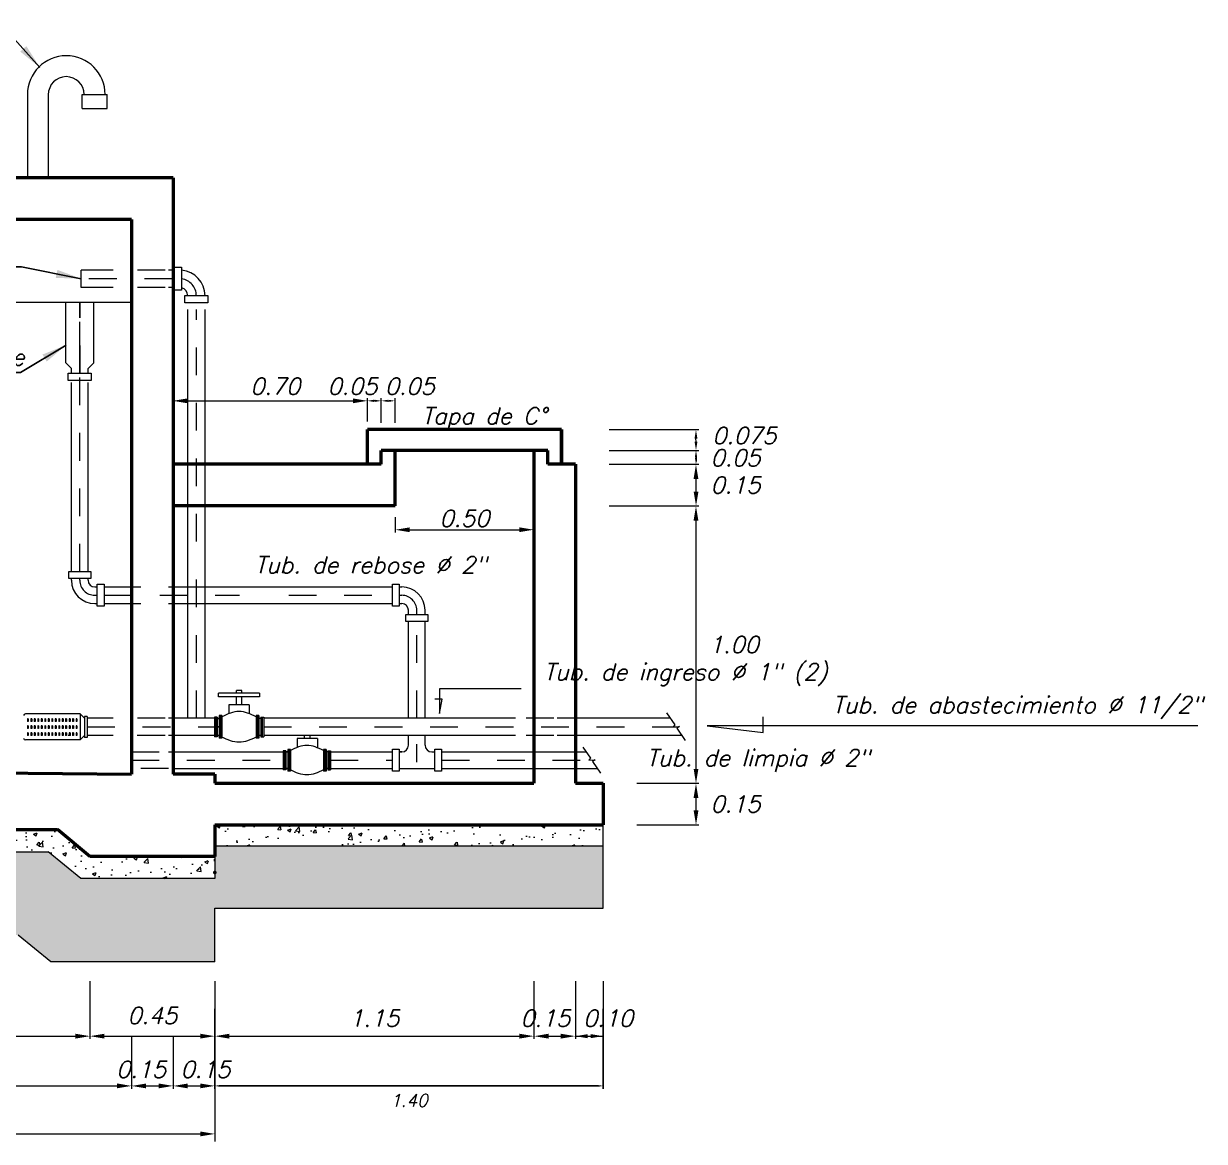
# Model space of a CAD drawing. Extents: x 3.4 to 20.4, y 155.9 to 178.3.
# Drawn here: x 15.383 to 19.638, y 174.15 to 178.18 of the extents above; entities that cross this region are included whole.
import ezdxf

# ---------------------------------------------------------------- set-up
doc = ezdxf.new("R2010")
doc.units = 0
doc.header["$LTSCALE"] = 0.005
doc.linetypes.add('TRAZO_Y_PUNTO', pattern=[25.4, 12.7, -6.35, 0, -6.35])
doc.linetypes.add('TRAZOS2', pattern=[9.525, 6.35, -3.175])
doc.layers.get('0').update_dxf_attribs({"color": 1, "linetype": 'CONTINUOUS', "lineweight": 20})
doc.layers.get('DEFPOINTS').update_dxf_attribs({"linetype": 'CONTINUOUS', "lineweight": 20})
for name, color, linetype, lineweight in [('CONTORNO', 5, 'CONTINUOUS', 20), ('FIERRO', 7, 'CONTINUOUS', 50), ('LAYER1', 9, 'CONTINUOUS', 20), ('MUROSCORTOS', 1, 'CONTINUOUS', 20), ('TEXTO', 5, 'CONTINUOUS', 25)]:
    doc.layers.add(name, color=color, linetype=linetype, lineweight=lineweight)
doc.styles.add('ROMAND', font='romand.shx', dxfattribs={"oblique": 15})
doc.styles.get("Standard").update_dxf_attribs({"font": 'romans.shx', "oblique": 15})
doc.dimstyles.get("Standard").update_dxf_attribs({"dimscale": 0, "dimtxt": 0.05, "dimasz": 0.05, "dimexe": 0.043, "dimexo": 0.062, "dimgap": 0.049, "dimtad": 2, "dimtih": 1, "dimtoh": 1, "dimzin": 0, "dimdsep": 46, "dimtxsty": 'Standard', "dimcen": 0.25, "dimclrd": 1, "dimclre": 1, "dimclrt": 7, "dimadec": 3, "dimazin": 0, "dimtfac": 1, "dimtmove": 0, "dimatfit": 3, "dimfxl": 1, "dimtolj": 1, "dimtzin": 0, "dimarcsym": 0})
doc.dimstyles.new('STANDARD$0', dxfattribs={"dimtxt": 0.04, "dimasz": 0.05, "dimexe": 0.05, "dimexo": 0.05, "dimgap": 0.03, "dimtad": 3, "dimzin": 1, "dimdsep": 46, "dimtxsty": 'ROMAND', "dimblk": 'OBLIQUE', "dimcen": 0.09, "dimclrd": 1, "dimclre": 1, "dimclrt": 1, "dimadec": 0, "dimazin": 0, "dimtfac": 1, "dimtix": 1, "dimtofl": 0, "dimtmove": 2, "dimatfit": 3, "dimfxl": 1, "dimtolj": 1, "dimtzin": 0, "dimarcsym": 0})
pattern_1 = [(50, (-2.2336, 17.94546), (0.12752927, -0.01115736), [0.013335, -0.146685]), (355, (-2.2336, 17.94546), (-0.02466998, 0.13373965), [0.010668, -0.117348]), (100.451, (-2.22298, 17.94453), (0.10285975, 0.12258168), [0.011333, -0.124663]), (46.1842, (-2.2336, 17.98102), (0.18975533, -0.02942963), [0.0200025, -0.2200275]), (96.6356, (-2.21779, 17.97857), (0.16618296, 0.17319789), [0.0169995, -0.1869945]), (351.184, (-2.2336, 17.98102), (0.16618322, 0.17319758), [0.016002, -0.176022]), (21, (-2.21582, 17.97213), (0.106130416, -0.07158586), [0.013335, -0.146685]), (326, (-2.21582, 17.97213), (0.04326142, 0.12893158), [0.010668, -0.117348]), (71.4514, (-2.20698, 17.96617), (0.14939154, 0.057346), [0.011333, -0.124663]), (37.5, (-2.233604, 17.945465), (0.002162022, 0.059188527), [0, -0.1159256, 0, -0.119126, 0, -0.1177925]), (7.5, (-2.233604, 17.945465), (0.046773764, 0.070126402), [0, -0.0679196, 0, -0.1132586, 0, -0.0448945]), (327.5, (-2.273253, 17.945465), (0.094913417, -0.004010121), [0, -0.04445, 0, -0.138684, 0, -0.184023]), (317.5, (-2.29103, 17.945465), (0.103690427, 0.017798544), [0, -0.057785, 0, -0.0921004, 0, -0.130683])]
pattern_2 = [(37.5, (-2.233604, 17.945465), (-0.001120022, 0.0342589266), [0, -0.0270256, 0, -0.030226, 0, -0.0288925]), (7.5, (-2.233604, 17.945465), (0.03146663, 0.050177757), [0, -0.0145796, 0, -0.0243586, 0, -0.0093345]), (327.5, (-2.255473, 17.945465), (0.055369466, 0.000100603), [0, -0.00889, 0, -0.032004, 0, -0.041783]), (317.5, (-2.255473, 17.945465), (0.053448952, 0.015605053), [0, -0.004445, 0, -0.0209804, 0, -0.024003])]

# ---------------------------------------------------------------- blocks, each defined once
blk = doc.blocks.new('*D8')
at = {"color": 1, "lineweight": -2, "transparency": 16777216}
for p, q in [((16.0716, 174.6273), (16.0716, 174.3399)), ((17.4716, 174.6273), (17.4716, 174.3399)), ((16.0916, 174.3499), (17.4516, 174.3499))]:
    blk.add_line(p, q, dxfattribs=at)
at = {"color": 1, "transparency": 16777216}
for points in [[(16.0916, 174.3532), (16.0916, 174.3465), (16.0716, 174.3499)], [(17.4516, 174.3532), (17.4516, 174.3465), (17.4716, 174.3499)]]:
    blk.add_solid(points, dxfattribs=at)
at = {"layer": 'DEFPOINTS', "color": 0, "transparency": 16777216}
for p in [(16.0716, 174.7273), (17.4716, 174.7273), (17.4716, 174.3499)]:
    blk.add_point(p, dxfattribs=at)
at = {"color": 7, "transparency": 16777216, "insert": (16.7716, 174.2974), "char_height": 0.045, "attachment_point": 5}
blk.add_mtext('\\A1;1.40', dxfattribs=at)

msp = doc.modelspace()

# ---------------------------------------------------------------- hatches: boundary and pattern name
at = {"layer": 'LAYER1'}
h = msp.add_hatch(dxfattribs=at)
h.set_pattern_fill('AR-CONC', color=256, scale=0.0007, style=0)
h.set_pattern_definition(pattern_1)
h.paths.add_polyline_path([(16.0716, 175.2908), (16.0716, 175.2158), (17.4716, 175.2158), (17.4716, 175.2908)])
h = msp.add_hatch(dxfattribs=at)
h.set_pattern_fill('AR-CONC', color=256, scale=0.0007, style=0)
h.set_pattern_definition(pattern_1)
h.paths.add_polyline_path([(14.5466, 175.1939), (14.5466, 175.2739), (15.5047, 175.2739), (15.6216, 175.1771), (16.0716, 175.1771), (16.0716, 175.0971), (15.5885, 175.0971), (15.4716, 175.1939)])
h = msp.add_hatch(dxfattribs=at)
h.set_pattern_fill('AR-SAND', color=256, scale=0.0007, style=0)
h.set_pattern_definition(pattern_2)
h.paths.add_polyline_path([(14.5466, 174.8939), (14.5466, 175.1939), (15.4716, 175.1939), (15.5885, 175.0971), (16.0716, 175.0971), (16.0716, 174.9908), (16.0716, 174.7971), (15.4803, 174.7971), (15.3634, 174.8939)])
h = msp.add_hatch(dxfattribs=at)
h.set_pattern_fill('AR-SAND', color=256, scale=0.0007, style=0)
h.set_pattern_definition(pattern_2)
h.paths.add_polyline_path([(16.0716, 175.1771), (16.0716, 175.0971), (16.0716, 174.9908), (17.4716, 174.9908), (17.4716, 175.2158), (16.0716, 175.2158)])

# ---------------------------------------------------------------- linework, layer by layer
at = {"color": 1, "lineweight": 5}
for points in [[(15.9736, 176.811), (15.9736, 176.8284), (15.9216, 176.8197)], [(16.5696, 176.8284), (16.5696, 176.811), (16.6216, 176.8197)], [(16.7742, 176.3461), (16.7742, 176.3634), (16.7222, 176.3548)], [(17.169, 176.3636), (17.169, 176.3463), (17.221, 176.355)], [(17.8147, 175.4928), (17.7974, 175.4928), (17.806, 175.4408)], [(17.7972, 175.388), (17.8146, 175.388), (17.8059, 175.44)], [(17.8147, 175.3428), (17.7974, 175.3428), (17.806, 175.2908)], [(15.5696, 174.5379), (15.5696, 174.5205), (15.6216, 174.5292)], [(15.6742, 174.5204), (15.6742, 174.5378), (15.6222, 174.5291)], [(16.0196, 174.5379), (16.0196, 174.5205), (16.0716, 174.5292)], [(16.1244, 174.5204), (16.1244, 174.5378), (16.0724, 174.5291)], [(17.1696, 174.5379), (17.1696, 174.5205), (17.2216, 174.5292)], [(17.2744, 174.5204), (17.2744, 174.5378), (17.2224, 174.5291)], [(17.3186, 174.5379), (17.3186, 174.5205), (17.3706, 174.5292)], [(17.4155, 174.5218), (17.4155, 174.5364), (17.3715, 174.5291)], [(17.4263, 174.5365), (17.4263, 174.5219), (17.4703, 174.5292)], [(15.7196, 174.3586), (15.7196, 174.3413), (15.7716, 174.3499)], [(15.8244, 174.3411), (15.8244, 174.3584), (15.7724, 174.3497)], [(15.8696, 174.3586), (15.8696, 174.3412), (15.9216, 174.3499)], [(15.9742, 174.3411), (15.9742, 174.3584), (15.9222, 174.3498)], [(16.0196, 174.3585), (16.0196, 174.3412), (16.0716, 174.3499)], [(16.0196, 174.1854), (16.0196, 174.1681), (16.0716, 174.1768)]]:
    msp.add_solid(points, dxfattribs=at)
at = {"layer": 'CONTORNO'}
for p, q in [((15.3966, 177.9239), (15.3966, 177.6239)), ((15.4716, 177.9234), (15.4716, 177.6239)), ((15.5939, 177.9239), (15.6843, 177.9239)), ((15.5939, 177.8739), (15.5939, 177.9239)), ((15.6843, 177.8739), (15.6843, 177.9239)), ((15.5939, 177.8739), (15.6843, 177.8739)), ((17.1757, 175.7814), (16.8815, 175.7814)), ((16.8815, 175.7814), (16.8815, 175.6929)), ((16.8909, 175.7439), (16.8643, 175.7439)), ((16.8815, 175.6929), (16.8909, 175.7439)), ((18.048, 175.6245), (18.048, 175.6805)), ((17.7336, 175.6448), (17.7341, 175.644)), ((19.6141, 175.6475), (17.8461, 175.6475)), ((17.8461, 175.6475), (18.048, 175.6245)), ((15.7716, 175.4739), (13.3216, 175.4739)), ((17.4716, 175.2158), (17.4716, 175.2908)), ((14.5466, 175.1939), (15.4716, 175.1939)), ((15.5885, 175.0971), (15.4716, 175.1939)), ((16.0716, 175.2158), (17.4716, 175.2158)), ((16.0716, 175.1771), (16.0716, 175.0971)), ((16.0716, 175.0971), (15.5885, 175.0971))]:
    msp.add_line(p, q, dxfattribs=at)
at = {"layer": 'CONTORNO', "color": 1}
for p, q in [((15.7053, 177.2912), (15.5899, 177.2912)), ((15.5899, 177.2287), (15.5899, 177.2912)), ((15.9183, 177.2912), (15.9053, 177.2912)), ((15.7053, 177.2287), (15.5899, 177.2287)), ((15.9183, 177.2287), (15.9053, 177.2287)), ((15.5353, 176.9561), (15.5353, 177.1739)), ((15.6353, 176.9561), (15.6353, 177.1739)), ((15.9741, 176.2373), (15.9741, 177.1489)), ((16.0366, 176.2373), (16.0366, 177.1489)), ((15.5553, 176.9361), (15.5353, 176.9561)), ((15.6153, 176.9361), (15.6353, 176.9561)), ((15.5553, 176.9194), (15.5553, 176.9361)), ((15.6153, 176.9194), (15.6153, 176.9361)), ((15.5553, 176.2039), (15.5553, 176.8861)), ((15.6153, 176.2039), (15.6153, 176.8861)), ((15.9741, 175.6754), (15.9741, 176.2373)), ((16.0366, 175.6754), (16.0366, 176.2373)), ((15.5553, 176.1726), (15.5553, 176.1791)), ((15.6153, 176.1726), (15.6153, 176.1791)), ((15.6393, 176.1486), (15.6484, 176.1486)), ((15.6733, 176.1486), (15.7053, 176.1486)), ((15.9053, 176.1486), (16.7116, 176.1486)), ((16.7365, 176.1486), (16.7456, 176.1486)), ((16.7365, 176.1486), (16.7456, 176.1486)), ((15.6393, 176.0886), (15.6484, 176.0886)), ((15.6733, 176.0886), (15.7053, 176.0886)), ((15.9053, 176.0886), (16.7116, 176.0886)), ((16.7365, 176.0886), (16.7456, 176.0886)), ((16.7365, 176.0886), (16.7456, 176.0886)), ((16.7696, 176.049), (16.7696, 176.0646)), ((16.8296, 176.049), (16.8296, 176.0646)), ((16.7696, 175.6754), (16.7696, 176.0241)), ((16.8296, 175.6754), (16.8296, 176.0241)), ((15.9053, 175.554), (16.3185, 175.554)), ((16.4888, 175.554), (16.7116, 175.554)), ((16.7456, 175.554), (16.7365, 175.554)), ((16.7365, 175.554), (16.7456, 175.554)), ((16.8536, 175.554), (16.8643, 175.554)), ((16.8891, 175.554), (17.4094, 175.554)), ((15.9216, 175.494), (16.3185, 175.494)), ((16.4888, 175.494), (16.7116, 175.494)), ((16.7365, 175.494), (16.8421, 175.494)), ((16.7365, 175.494), (16.7748, 175.494)), ((16.8891, 175.494), (17.4505, 175.494))]:
    msp.add_line(p, q, dxfattribs=at)
at = {"layer": 'CONTORNO', "color": 1, "linetype": 'TRAZOS2'}
for p, q in [((15.893, 177.2912), (15.7198, 177.2912)), ((15.893, 177.2287), (15.7221, 177.2287)), ((15.7053, 176.1486), (15.9053, 176.1486)), ((15.7053, 176.0886), (15.9053, 176.0886)), ((15.8935, 175.6754), (15.7225, 175.6754)), ((17.2938, 175.6754), (17.1714, 175.6754)), ((15.8924, 175.6127), (15.719, 175.6127)), ((17.2938, 175.6127), (17.1714, 175.6127)), ((15.7716, 175.554), (15.9053, 175.554)), ((15.9053, 175.494), (15.7716, 175.494)), ((16.8421, 175.494), (16.8643, 175.494))]:
    msp.add_line(p, q, dxfattribs=at)
at = {"layer": 'CONTORNO', "color": 4, "lineweight": 5}
msp.add_line((15.7716, 177.1739), (13.3216, 177.1739), dxfattribs=at)
at = {"layer": 'CONTORNO', "color": 6}
for p, q in [((17.4716, 174.9908), (17.4716, 175.2158)), ((16.0716, 174.9908), (17.4716, 174.9908)), ((16.0716, 174.7971), (16.0716, 174.9908)), ((15.4803, 174.7971), (15.3634, 174.8939)), ((16.0716, 174.7971), (15.4803, 174.7971))]:
    msp.add_line(p, q, dxfattribs=at)
at = {"layer": 'CONTORNO', "color": 1}
for points in [[(15.9262, 177.3015), (15.9522, 177.3015), (15.9522, 177.2185), (15.9262, 177.2185)], [(15.9638, 177.1729), (15.9638, 177.1989), (16.0468, 177.1989), (16.0468, 177.1729)], [(15.5438, 176.8934), (15.5438, 176.9194), (15.6268, 176.9194), (15.6268, 176.8934)], [(15.5457, 176.1791), (15.5457, 176.2039), (15.625, 176.2039), (15.625, 176.1791)], [(15.6484, 176.1583), (15.6733, 176.1583), (15.6733, 176.079), (15.6484, 176.079)], [(16.7116, 176.1583), (16.7365, 176.1583), (16.7365, 176.079), (16.7116, 176.079)], [(16.76, 176.0241), (16.76, 176.049), (16.8393, 176.049), (16.8393, 176.0241)], [(16.7116, 175.5637), (16.7365, 175.5637), (16.7365, 175.4844), (16.7116, 175.4844)], [(16.8643, 175.5637), (16.8891, 175.5637), (16.8891, 175.4844), (16.8643, 175.4844)]]:
    msp.add_lwpolyline(points, close=True, dxfattribs=at)
at = {"layer": 'CONTORNO'}
for centre, radius, start in [((15.5366, 177.9239), 0.14, 0), ((15.5366, 177.9234), 0.065, 0.5065)]:
    msp.add_arc(centre, radius, start, 180, dxfattribs=at)
at = {"layer": 'CONTORNO', "color": 1}
for centre, radius, start, end in [((15.9441, 177.1987), 0.0925, 360, 84.9641), ((15.9441, 177.1987), 0.03, 360, 74.2967), ((15.6393, 176.1726), 0.084, 180, 270), ((15.6393, 176.1726), 0.024, 180, 270), ((16.7456, 176.0646), 0.084, 0, 90), ((16.7456, 176.0646), 0.024, 360, 90), ((16.7456, 175.578), 0.024, 270, 0), ((16.8536, 175.578), 0.024, 180, 270)]:
    msp.add_arc(centre, radius, start, end, dxfattribs=at)
at = {"layer": 'FIERRO'}
for p, q in [((15.9216, 177.6239), (13.1716, 177.6239)), ((15.9216, 177.6239), (15.9216, 175.4739)), ((15.7716, 177.4739), (13.3216, 177.4739)), ((15.7716, 177.4739), (15.7716, 175.4739)), ((16.6216, 176.5908), (16.6216, 176.7158)), ((17.3216, 176.7158), (16.6216, 176.7158)), ((17.3216, 176.7158), (17.3216, 176.5908)), ((17.3216, 176.5908), (17.3216, 176.7158)), ((16.7216, 176.6408), (16.6716, 176.6408)), ((16.6716, 176.5908), (16.6716, 176.6408)), ((17.2716, 176.6408), (16.6716, 176.6408)), ((16.7216, 176.4408), (16.7216, 176.6408)), ((17.2216, 176.6408), (17.2216, 175.4408)), ((17.2716, 176.6408), (17.2216, 176.6408)), ((17.2716, 176.5908), (17.2716, 176.6408)), ((16.6716, 176.5908), (15.9216, 176.5908)), ((17.3716, 176.5908), (17.2716, 176.5908)), ((17.3716, 176.5908), (17.3716, 175.4408)), ((16.7216, 176.4408), (15.9216, 176.4408)), ((13.3216, 175.4988), (15.7716, 175.4739)), ((16.0716, 175.4739), (15.9216, 175.4739)), ((16.0716, 175.4739), (15.9216, 175.4739)), ((16.0716, 175.4739), (16.0716, 175.4408)), ((16.0716, 175.4739), (16.0716, 175.4408)), ((16.0716, 175.4408), (17.2216, 175.4408)), ((17.3716, 175.4408), (17.4716, 175.4408)), ((17.4716, 175.4408), (17.4716, 175.2908)), ((16.0716, 175.2908), (16.0716, 175.2158)), ((16.0716, 175.2908), (17.4716, 175.2908)), ((14.5466, 175.2739), (15.5047, 175.2739)), ((15.6216, 175.1771), (15.5047, 175.2739)), ((16.0716, 175.2158), (16.0716, 175.1771)), ((16.0716, 175.1771), (15.6216, 175.1771))]:
    msp.add_line(p, q, dxfattribs=at)
at = {"layer": 'FIERRO', "color": 1, "lineweight": 5}
for p, q in [((15.9216, 176.696), (15.9216, 176.8297)), ((15.9416, 176.8197), (16.6016, 176.8197)), ((16.6216, 176.7457), (16.6216, 176.8297)), ((16.6516, 176.8197), (16.6453, 176.8197)), ((16.6716, 176.7408), (16.6716, 176.8297)), ((16.6716, 176.7466), (16.6716, 176.8297)), ((16.6953, 176.8197), (16.6979, 176.8197)), ((16.7216, 176.7408), (16.7216, 176.8297)), ((17.4933, 176.7158), (17.816, 176.7158)), ((17.806, 176.6729), (17.8059, 176.6829)), ((17.4933, 176.6408), (17.816, 176.6408)), ((17.4933, 176.6408), (17.816, 176.6408)), ((17.8059, 176.6146), (17.806, 176.6169)), ((17.806, 176.6208), (17.806, 176.6008)), ((17.4933, 176.5908), (17.816, 176.5908)), ((17.4933, 176.5908), (17.816, 176.5908)), ((17.8059, 176.5708), (17.8059, 176.5508)), ((17.806, 176.5708), (17.806, 176.5508)), ((17.806, 176.4608), (17.806, 176.5708)), ((17.4933, 176.4408), (17.816, 176.4408)), ((17.4933, 176.4408), (17.816, 176.4408)), ((16.7216, 176.4006), (16.7216, 176.3449)), ((17.2216, 176.4006), (17.2216, 176.3449)), ((17.8059, 176.4208), (17.8059, 176.4008)), ((17.806, 175.4608), (17.806, 176.4208)), ((16.7416, 176.3549), (17.2016, 176.3549)), ((17.5933, 175.4408), (17.816, 175.4408)), ((17.5933, 175.4408), (17.816, 175.4408)), ((17.8059, 175.4208), (17.8059, 175.4008)), ((17.806, 175.3108), (17.806, 175.4208)), ((17.5933, 175.2908), (17.816, 175.2908)), ((15.6216, 174.7273), (15.6216, 174.5192)), ((15.6216, 174.7273), (15.6216, 174.5192)), ((16.0716, 174.7273), (16.0716, 174.1498)), ((17.2216, 174.7273), (17.2216, 174.5192)), ((17.3716, 174.7273), (17.3716, 174.5192)), ((17.4716, 174.7273), (17.4716, 174.5192)), ((13.2916, 174.5292), (15.6016, 174.5292)), ((15.6416, 174.5292), (16.0516, 174.5292)), ((15.7716, 174.5292), (15.7716, 174.3399)), ((15.9216, 174.5292), (15.9216, 174.3399)), ((16.0916, 174.5292), (17.1816, 174.5292)), ((17.2622, 174.5291), (17.3316, 174.5292)), ((17.3516, 174.5292), (17.3316, 174.5292)), ((17.3716, 174.5292), (17.4716, 174.5292)), ((13.1416, 174.3499), (15.7516, 174.3499)), ((15.7916, 174.3499), (15.9016, 174.3499)), ((15.9416, 174.3499), (16.0516, 174.3499)), ((13.0416, 174.1768), (16.0316, 174.1768))]:
    msp.add_line(p, q, dxfattribs=at)
at = {"layer": 'FIERRO', "lineweight": 5}
for p, q in [((17.6992, 175.6951), (17.7291, 175.6513)), ((17.7291, 175.6513), (17.7242, 175.644)), ((17.7242, 175.644), (17.7462, 175.6458)), ((17.7462, 175.6458), (17.7371, 175.6396)), ((17.7371, 175.6396), (17.7674, 175.5954)), ((17.3981, 175.5706), (17.4252, 175.531)), ((17.4252, 175.531), (17.4203, 175.5237)), ((17.4203, 175.5237), (17.4422, 175.5254)), ((17.4422, 175.5254), (17.4332, 175.5193)), ((17.4332, 175.5193), (17.4618, 175.4775))]:
    msp.add_line(p, q, dxfattribs=at)
at = {"layer": 'FIERRO'}
msp.add_point((16.0718, 175.1193), dxfattribs=at)
at = {"layer": 'FIERRO', "color": 1, "lineweight": 5}
for points in [[(16.6453, 176.8236), (16.6453, 176.8157), (16.6216, 176.8197)], [(16.6479, 176.8157), (16.6479, 176.8236), (16.6716, 176.8197)], [(16.6953, 176.8236), (16.6953, 176.8157), (16.6716, 176.8197)], [(16.6979, 176.8157), (16.6979, 176.8236), (16.7216, 176.8197)], [(17.8112, 176.6829), (17.8006, 176.6829), (17.8059, 176.7149)], [(17.8006, 176.6729), (17.8113, 176.6729), (17.806, 176.6409)], [(17.81, 176.6169), (17.802, 176.6169), (17.806, 176.6409)], [(17.8019, 176.6146), (17.8099, 176.6146), (17.8059, 176.5906)], [(17.7973, 176.5382), (17.8146, 176.5382), (17.8059, 176.5902)], [(17.8148, 176.4928), (17.7975, 176.4928), (17.8061, 176.4408)], [(17.7972, 176.388), (17.8146, 176.388), (17.8059, 176.44)]]:
    msp.add_solid(points, dxfattribs=at)
at = {"layer": 'MUROSCORTOS'}
for p, q in [((16.2328, 175.7652), (16.0856, 175.7652)), ((16.0856, 175.752), (16.0856, 175.7652)), ((16.2328, 175.752), (16.0856, 175.752)), ((16.169, 175.7754), (16.1494, 175.7754)), ((16.1494, 175.7652), (16.1494, 175.7754)), ((16.1494, 175.724), (16.1494, 175.752)), ((16.169, 175.7652), (16.169, 175.7754)), ((16.169, 175.724), (16.169, 175.752)), ((16.2328, 175.7652), (16.2328, 175.752)), ((16.1592, 175.724), (16.1224, 175.724)), ((16.1224, 175.724), (16.1224, 175.6918)), ((16.196, 175.724), (16.1592, 175.724)), ((16.196, 175.724), (16.196, 175.6918)), ((15.5867, 175.6911), (15.3891, 175.6911)), ((15.3962, 175.6734), (15.3962, 175.664)), ((15.3994, 175.6734), (15.3962, 175.6734)), ((15.3994, 175.664), (15.3962, 175.664)), ((15.3994, 175.6734), (15.3994, 175.664)), ((15.4088, 175.6734), (15.4088, 175.664)), ((15.4119, 175.6734), (15.4088, 175.6734)), ((15.4119, 175.664), (15.4088, 175.664)), ((15.4119, 175.6734), (15.4119, 175.664)), ((15.4213, 175.6734), (15.4213, 175.664)), ((15.4245, 175.6734), (15.4213, 175.6734)), ((15.4245, 175.664), (15.4213, 175.664)), ((15.4245, 175.6734), (15.4245, 175.664)), ((15.4339, 175.6734), (15.4339, 175.664)), ((15.437, 175.6734), (15.4339, 175.6734)), ((15.437, 175.664), (15.4339, 175.664)), ((15.437, 175.6734), (15.437, 175.664)), ((15.4464, 175.6734), (15.4464, 175.664)), ((15.4496, 175.6734), (15.4464, 175.6734)), ((15.4496, 175.664), (15.4464, 175.664)), ((15.4496, 175.6734), (15.4496, 175.664)), ((15.459, 175.6734), (15.459, 175.664)), ((15.4621, 175.6734), (15.459, 175.6734)), ((15.4621, 175.664), (15.459, 175.664)), ((15.4621, 175.6734), (15.4621, 175.664)), ((15.4715, 175.6734), (15.4715, 175.664)), ((15.4747, 175.6734), (15.4715, 175.6734)), ((15.4747, 175.664), (15.4715, 175.664)), ((15.4747, 175.6734), (15.4747, 175.664)), ((15.4841, 175.6734), (15.4841, 175.664)), ((15.4872, 175.6734), (15.4841, 175.6734)), ((15.4872, 175.664), (15.4841, 175.664)), ((15.4872, 175.6734), (15.4872, 175.664)), ((15.4966, 175.6734), (15.4966, 175.664)), ((15.4998, 175.6734), (15.4966, 175.6734)), ((15.4998, 175.664), (15.4966, 175.664)), ((15.4998, 175.6734), (15.4998, 175.664)), ((15.5092, 175.6734), (15.5092, 175.664)), ((15.5123, 175.6734), (15.5092, 175.6734)), ((15.5123, 175.664), (15.5092, 175.664)), ((15.5123, 175.6734), (15.5123, 175.664)), ((15.5217, 175.6734), (15.5217, 175.664)), ((15.5249, 175.6734), (15.5217, 175.6734)), ((15.5249, 175.664), (15.5217, 175.664)), ((15.5249, 175.6734), (15.5249, 175.664)), ((15.5343, 175.6734), (15.5343, 175.664)), ((15.5374, 175.6734), (15.5343, 175.6734)), ((15.5374, 175.664), (15.5343, 175.664)), ((15.5374, 175.6734), (15.5374, 175.664)), ((15.5468, 175.6734), (15.5468, 175.664)), ((15.55, 175.6734), (15.5468, 175.6734)), ((15.55, 175.664), (15.5468, 175.664)), ((15.55, 175.6734), (15.55, 175.664)), ((15.5594, 175.6734), (15.5594, 175.664)), ((15.5625, 175.6734), (15.5594, 175.6734)), ((15.5625, 175.664), (15.5594, 175.664)), ((15.5625, 175.6734), (15.5625, 175.664)), ((15.5751, 175.6734), (15.5719, 175.6734)), ((15.5719, 175.6734), (15.5719, 175.664)), ((15.5751, 175.664), (15.5719, 175.664)), ((15.5751, 175.6734), (15.5751, 175.664)), ((15.6024, 175.6754), (15.5867, 175.6911)), ((15.5867, 175.6911), (15.5867, 175.597)), ((15.6024, 175.6817), (15.6024, 175.6064)), ((15.6118, 175.6817), (15.6024, 175.6817)), ((15.6118, 175.6817), (15.6118, 175.6064)), ((15.7053, 175.6754), (15.6118, 175.6754)), ((16.0705, 175.6754), (15.9053, 175.6754)), ((16.0803, 175.6798), (16.0705, 175.6798)), ((16.0705, 175.6798), (16.0705, 175.6083)), ((16.0754, 175.6798), (16.0754, 175.6083)), ((16.0803, 175.6798), (16.0803, 175.6083)), ((16.0873, 175.675), (16.0803, 175.675)), ((16.0803, 175.675), (16.0873, 175.675)), ((16.0873, 175.6848), (16.0873, 175.6033)), ((16.0972, 175.6848), (16.0873, 175.6848)), ((16.0923, 175.6848), (16.0923, 175.6033)), ((16.0972, 175.6754), (16.0923, 175.6754)), ((16.0972, 175.6848), (16.0972, 175.6033)), ((16.2212, 175.6848), (16.2212, 175.6033)), ((16.231, 175.6848), (16.2212, 175.6848)), ((16.2261, 175.6848), (16.2261, 175.6033)), ((16.231, 175.6848), (16.231, 175.6033)), ((16.238, 175.675), (16.231, 175.675)), ((16.238, 175.6798), (16.2479, 175.6798)), ((16.238, 175.6798), (16.238, 175.6083)), ((16.243, 175.6798), (16.243, 175.6083)), ((16.2479, 175.6798), (16.2479, 175.6083)), ((16.445, 175.6754), (16.2479, 175.6754)), ((17.1553, 175.6754), (16.2479, 175.6754)), ((17.7126, 175.6754), (17.3053, 175.6754)), ((15.3962, 175.6479), (15.3962, 175.6384)), ((15.3994, 175.6479), (15.3962, 175.6479)), ((15.3994, 175.6384), (15.3962, 175.6384)), ((15.3962, 175.6223), (15.3962, 175.6129)), ((15.3994, 175.6223), (15.3962, 175.6223)), ((15.3994, 175.6479), (15.3994, 175.6384)), ((15.3994, 175.6223), (15.3994, 175.6129)), ((15.4088, 175.6479), (15.4088, 175.6384)), ((15.4119, 175.6479), (15.4088, 175.6479)), ((15.4119, 175.6384), (15.4088, 175.6384)), ((15.4088, 175.6223), (15.4088, 175.6129)), ((15.4119, 175.6223), (15.4088, 175.6223)), ((15.4119, 175.6479), (15.4119, 175.6384)), ((15.4119, 175.6223), (15.4119, 175.6129)), ((15.4213, 175.6479), (15.4213, 175.6384)), ((15.4245, 175.6479), (15.4213, 175.6479)), ((15.4245, 175.6384), (15.4213, 175.6384)), ((15.4213, 175.6223), (15.4213, 175.6129)), ((15.4245, 175.6223), (15.4213, 175.6223)), ((15.4245, 175.6479), (15.4245, 175.6384)), ((15.4245, 175.6223), (15.4245, 175.6129)), ((15.4339, 175.6479), (15.4339, 175.6384)), ((15.437, 175.6479), (15.4339, 175.6479)), ((15.437, 175.6384), (15.4339, 175.6384)), ((15.4339, 175.6223), (15.4339, 175.6129)), ((15.437, 175.6223), (15.4339, 175.6223)), ((15.437, 175.6479), (15.437, 175.6384)), ((15.437, 175.6223), (15.437, 175.6129)), ((15.4464, 175.6479), (15.4464, 175.6384)), ((15.4496, 175.6479), (15.4464, 175.6479)), ((15.4496, 175.6384), (15.4464, 175.6384)), ((15.4464, 175.6223), (15.4464, 175.6129)), ((15.4496, 175.6223), (15.4464, 175.6223)), ((15.4496, 175.6479), (15.4496, 175.6384)), ((15.4496, 175.6223), (15.4496, 175.6129)), ((15.459, 175.6479), (15.459, 175.6384)), ((15.4621, 175.6479), (15.459, 175.6479)), ((15.4621, 175.6384), (15.459, 175.6384)), ((15.459, 175.6223), (15.459, 175.6129)), ((15.4621, 175.6223), (15.459, 175.6223)), ((15.4621, 175.6479), (15.4621, 175.6384)), ((15.4621, 175.6223), (15.4621, 175.6129)), ((15.4715, 175.6479), (15.4715, 175.6384)), ((15.4747, 175.6479), (15.4715, 175.6479)), ((15.4747, 175.6384), (15.4715, 175.6384)), ((15.4715, 175.6223), (15.4715, 175.6129)), ((15.4747, 175.6223), (15.4715, 175.6223)), ((15.4747, 175.6479), (15.4747, 175.6384)), ((15.4747, 175.6223), (15.4747, 175.6129)), ((15.4841, 175.6479), (15.4841, 175.6384)), ((15.4872, 175.6479), (15.4841, 175.6479)), ((15.4872, 175.6384), (15.4841, 175.6384)), ((15.4841, 175.6223), (15.4841, 175.6129)), ((15.4872, 175.6223), (15.4841, 175.6223)), ((15.4872, 175.6479), (15.4872, 175.6384)), ((15.4872, 175.6223), (15.4872, 175.6129)), ((15.4966, 175.6479), (15.4966, 175.6384)), ((15.4998, 175.6479), (15.4966, 175.6479)), ((15.4998, 175.6384), (15.4966, 175.6384)), ((15.4966, 175.6223), (15.4966, 175.6129)), ((15.4998, 175.6223), (15.4966, 175.6223)), ((15.4998, 175.6479), (15.4998, 175.6384)), ((15.4998, 175.6223), (15.4998, 175.6129)), ((15.5092, 175.6479), (15.5092, 175.6384)), ((15.5123, 175.6479), (15.5092, 175.6479)), ((15.5123, 175.6384), (15.5092, 175.6384)), ((15.5092, 175.6223), (15.5092, 175.6129)), ((15.5123, 175.6223), (15.5092, 175.6223)), ((15.5123, 175.6479), (15.5123, 175.6384)), ((15.5123, 175.6223), (15.5123, 175.6129)), ((15.5217, 175.6479), (15.5217, 175.6384)), ((15.5249, 175.6479), (15.5217, 175.6479)), ((15.5249, 175.6384), (15.5217, 175.6384)), ((15.5217, 175.6223), (15.5217, 175.6129)), ((15.5249, 175.6223), (15.5217, 175.6223)), ((15.5249, 175.6479), (15.5249, 175.6384)), ((15.5249, 175.6223), (15.5249, 175.6129)), ((15.5343, 175.6479), (15.5343, 175.6384)), ((15.5374, 175.6479), (15.5343, 175.6479)), ((15.5374, 175.6384), (15.5343, 175.6384)), ((15.5343, 175.6223), (15.5343, 175.6129)), ((15.5374, 175.6223), (15.5343, 175.6223)), ((15.5374, 175.6479), (15.5374, 175.6384)), ((15.5374, 175.6223), (15.5374, 175.6129)), ((15.5468, 175.6479), (15.5468, 175.6384)), ((15.55, 175.6479), (15.5468, 175.6479)), ((15.55, 175.6384), (15.5468, 175.6384)), ((15.5468, 175.6223), (15.5468, 175.6129)), ((15.55, 175.6223), (15.5468, 175.6223)), ((15.55, 175.6479), (15.55, 175.6384)), ((15.55, 175.6223), (15.55, 175.6129)), ((15.5594, 175.6479), (15.5594, 175.6384)), ((15.5625, 175.6479), (15.5594, 175.6479)), ((15.5625, 175.6384), (15.5594, 175.6384)), ((15.5594, 175.6223), (15.5594, 175.6129)), ((15.5625, 175.6223), (15.5594, 175.6223)), ((15.5625, 175.6479), (15.5625, 175.6384)), ((15.5625, 175.6223), (15.5625, 175.6129)), ((15.5751, 175.6479), (15.5719, 175.6479)), ((15.5719, 175.6479), (15.5719, 175.6384)), ((15.5751, 175.6384), (15.5719, 175.6384)), ((15.5751, 175.6223), (15.5719, 175.6223)), ((15.5719, 175.6223), (15.5719, 175.6129)), ((15.5751, 175.6479), (15.5751, 175.6384)), ((15.5751, 175.6223), (15.5751, 175.6129)), ((15.5867, 175.597), (15.3891, 175.597)), ((15.3994, 175.6129), (15.3962, 175.6129)), ((15.4119, 175.6129), (15.4088, 175.6129)), ((15.4245, 175.6129), (15.4213, 175.6129)), ((15.437, 175.6129), (15.4339, 175.6129)), ((15.4496, 175.6129), (15.4464, 175.6129)), ((15.4621, 175.6129), (15.459, 175.6129)), ((15.4747, 175.6129), (15.4715, 175.6129)), ((15.4872, 175.6129), (15.4841, 175.6129)), ((15.4998, 175.6129), (15.4966, 175.6129)), ((15.5123, 175.6129), (15.5092, 175.6129)), ((15.5249, 175.6129), (15.5217, 175.6129)), ((15.5374, 175.6129), (15.5343, 175.6129)), ((15.5523, 175.6127), (15.5428, 175.6127)), ((15.55, 175.6129), (15.5468, 175.6129)), ((15.5625, 175.6129), (15.5594, 175.6129)), ((15.5751, 175.6129), (15.5719, 175.6129)), ((15.6024, 175.6127), (15.5867, 175.597)), ((15.6118, 175.6064), (15.6024, 175.6064)), ((15.7053, 175.6127), (15.6118, 175.6127)), ((16.0705, 175.6127), (15.9053, 175.6127)), ((16.0803, 175.6083), (16.0705, 175.6083)), ((16.0873, 175.613), (16.0803, 175.613)), ((16.0803, 175.613), (16.0873, 175.613)), ((16.0972, 175.6033), (16.0873, 175.6033)), ((16.231, 175.6033), (16.2212, 175.6033)), ((16.238, 175.613), (16.231, 175.613)), ((16.238, 175.6083), (16.2479, 175.6083)), ((16.445, 175.6127), (16.2479, 175.6127)), ((16.4051, 175.6021), (16.3683, 175.6021)), ((16.3683, 175.6021), (16.3683, 175.5699)), ((16.3953, 175.6021), (16.3953, 175.6127)), ((16.4419, 175.6021), (16.4051, 175.6021)), ((16.4149, 175.6021), (16.4149, 175.6127)), ((17.1553, 175.6127), (16.4149, 175.6127)), ((16.4419, 175.6021), (16.4419, 175.5699)), ((16.7696, 175.578), (16.7696, 175.6127)), ((16.8296, 175.578), (16.8296, 175.6127)), ((17.7556, 175.6127), (17.3053, 175.6127)), ((16.328, 175.5584), (16.3185, 175.5584)), ((16.3185, 175.5584), (16.3185, 175.4897)), ((16.3232, 175.5584), (16.3232, 175.4897)), ((16.328, 175.5584), (16.328, 175.4897)), ((16.3347, 175.5538), (16.328, 175.5538)), ((16.328, 175.5538), (16.3347, 175.5538)), ((16.3441, 175.5631), (16.3347, 175.5631)), ((16.3347, 175.5631), (16.3347, 175.4849)), ((16.3394, 175.5631), (16.3394, 175.4849)), ((16.3441, 175.5631), (16.3441, 175.4849)), ((16.4726, 175.5631), (16.4632, 175.5631)), ((16.4632, 175.5631), (16.4632, 175.4849)), ((16.4679, 175.5631), (16.4679, 175.4849)), ((16.4726, 175.5631), (16.4726, 175.4849)), ((16.4794, 175.5538), (16.4726, 175.5538)), ((16.4794, 175.5584), (16.4888, 175.5584)), ((16.4794, 175.5584), (16.4794, 175.4897)), ((16.4841, 175.5584), (16.4841, 175.4897)), ((16.4888, 175.5584), (16.4888, 175.4897)), ((16.328, 175.4897), (16.3185, 175.4897)), ((16.3347, 175.4943), (16.328, 175.4943)), ((16.328, 175.4943), (16.3347, 175.4943)), ((16.4794, 175.4943), (16.4726, 175.4943)), ((16.4794, 175.4897), (16.4888, 175.4897)), ((16.3441, 175.4849), (16.3347, 175.4849)), ((16.4726, 175.4849), (16.4632, 175.4849))]:
    msp.add_line(p, q, dxfattribs=at)
for centre, start, end in [((15.3891, 175.6848), 90, 180), ((15.3891, 175.6033), 180, 270)]:
    msp.add_arc(centre, 0.00628, start, end, dxfattribs=at)
for points in [[(16.2212, 175.6807), (16.2005, 175.6908), (16.1592, 175.7082), (16.1179, 175.6908), (16.0972, 175.6807)], [(16.2212, 175.6074), (16.2005, 175.5973), (16.1592, 175.5799), (16.1179, 175.5973), (16.0972, 175.6074)], [(16.4632, 175.5593), (16.4433, 175.5689), (16.4037, 175.5856), (16.364, 175.5689), (16.3441, 175.5593)], [(16.4632, 175.4888), (16.4433, 175.4792), (16.4037, 175.4625), (16.364, 175.4792), (16.3441, 175.4888)]]:
    msp.add_open_spline(points, degree=3, dxfattribs=at)
at = {"layer": 'TEXTO', "color": 1, "linetype": 'TRAZO_Y_PUNTO', "lineweight": 5}
for p, q in [((15.9183, 177.26), (15.5899, 177.26)), ((15.5853, 176.2039), (15.5853, 177.1239)), ((16.0053, 176.3123), (16.0053, 177.1489)), ((16.0053, 175.6754), (16.0053, 176.2373)), ((15.5853, 176.1726), (15.5853, 176.1791)), ((15.6118, 175.644), (16.0705, 175.644)), ((16.2479, 175.644), (16.445, 175.644)), ((16.2479, 175.644), (17.7341, 175.644)), ((15.7716, 175.524), (16.3185, 175.524)), ((16.4888, 175.524), (16.7116, 175.524)), ((16.8891, 175.524), (17.4205, 175.524))]:
    msp.add_line(p, q, dxfattribs=at)
at = {"layer": 'TEXTO', "color": 1, "linetype": 'TRAZO_Y_PUNTO'}
for p, q in [((15.5853, 176.9194), (15.5853, 177.1739)), ((16.0803, 175.644), (16.0873, 175.644))]:
    msp.add_line(p, q, dxfattribs=at)
at = {"layer": 'TEXTO', "color": 1, "linetype": 'TRAZO_Y_PUNTO', "lineweight": 5}
for points in [[(15.6393, 176.1186), (15.6484, 176.1186)], [(15.6733, 176.1186), (16.1609, 176.1186)], [(16.3383, 176.1186), (16.7116, 176.1186)], [(16.7365, 176.1186), (16.7456, 176.1186)], [(16.7365, 176.1186), (16.7456, 176.1186)], [(16.7996, 176.049), (16.7996, 176.0646)], [(16.7996, 175.6754), (16.7996, 176.0241)], [(16.7996, 175.5172), (16.7996, 175.5821)]]:
    msp.add_lwpolyline(points, dxfattribs=at)
for centre, radius, start, end in [((15.9441, 177.1987), 0.0612, 360, 82.3821), ((15.6393, 176.1726), 0.054, 180, 270), ((16.7456, 176.0646), 0.054, 0, 90)]:
    msp.add_arc(centre, radius, start, end, dxfattribs=at)

# ---------------------------------------------------------------- texts
at = {"color": 0, "lineweight": 5, "char_height": 0.06, "attachment_point": 6}
for s, insert in [('Cono de rebose', (15.3857, 176.9774)), ('Tub. de rebose Ø 2"', (17.0517, 176.2281)), ('Tub. de ingreso %%C 1" (2)', (18.2804, 175.8326)), ('Tub. de abastecimiento %%C 11/2"', (19.6323, 175.7136)), ('Tub. de limpia %%C 2"', (18.4324, 175.5227))]:
    msp.add_mtext(s, dxfattribs=dict(at, insert=insert))
at = {"layer": 'FIERRO', "color": 7, "lineweight": 5, "char_height": 0.06, "attachment_point": 5}
for s, insert in [('0.70', (16.2897, 176.8722)), ('\\A1;0.05', (16.5681, 176.8722)), ('\\A1;0.05', (16.7746, 176.8722)), ('Tapa de C°', (17.0423, 176.7554)), ('0.075', (17.9804, 176.6945)), ('\\A1;0.05', (17.9485, 176.6142)), ('\\A1;0.15', (17.9485, 176.5158)), ('\\A1;0.50', (16.9716, 176.3958)), ('\\A1;1.00', (17.9426, 175.9408)), ('\\A1;0.15', (17.9485, 175.3658)), ('\\A1;0.45', (15.8466, 174.6037)), ('\\A1;1.15', (16.6466, 174.5937)), ('\\A1;0.15', (17.263, 174.5937)), ('\\A1;0.10', (17.4893, 174.5937)), ('\\A1;0.15', (15.8064, 174.4094)), ('\\A1;0.15', (16.0383, 174.4094))]:
    msp.add_mtext(s, dxfattribs=dict(at, insert=insert))

# ---------------------------------------------------------------- dimensions: what is measured, and where the dimension line sits
dim = msp.add_linear_dim(base=(17.4716, 174.3499), p1=(16.0716, 174.7273), p2=(17.4716, 174.7273), dimstyle='STANDARD$0', override={"dimtxt": 0.045, "dimasz": 0.02, "dimexe": 0.01, "dimexo": 0.1, "dimtad": 2, "dimtih": 1, "dimtoh": 1, "dimzin": 0, "dimtxsty": 'Standard', "dimcen": 0.25, "dimclrt": 7, "dimtdec": 4, "dimtix": 0, "dimtofl": 1, "dimtmove": 0})
dim.commit()
dim.dimension.update_dxf_attribs({"geometry": '*D8', "text_midpoint": (16.7716, 174.2974)})

# ---------------------------------------------------------------- leaders
at = {"color": 1, "lineweight": 5}
for points in [[(15.4417, 178.0216), (15.2999, 178.1797), (14.4976, 178.1762)], [(15.5899, 177.26), (15.375, 177.3024), (15.0498, 177.3028)], [(15.5356, 177.0203), (15.3719, 176.9222), (14.6638, 176.9222)]]:
    msp.add_leader(points, dimstyle='Standard', override={"dimscale": 3, "dimasz": 0.03}, dxfattribs=at)

doc.saveas('drawing.dxf')
